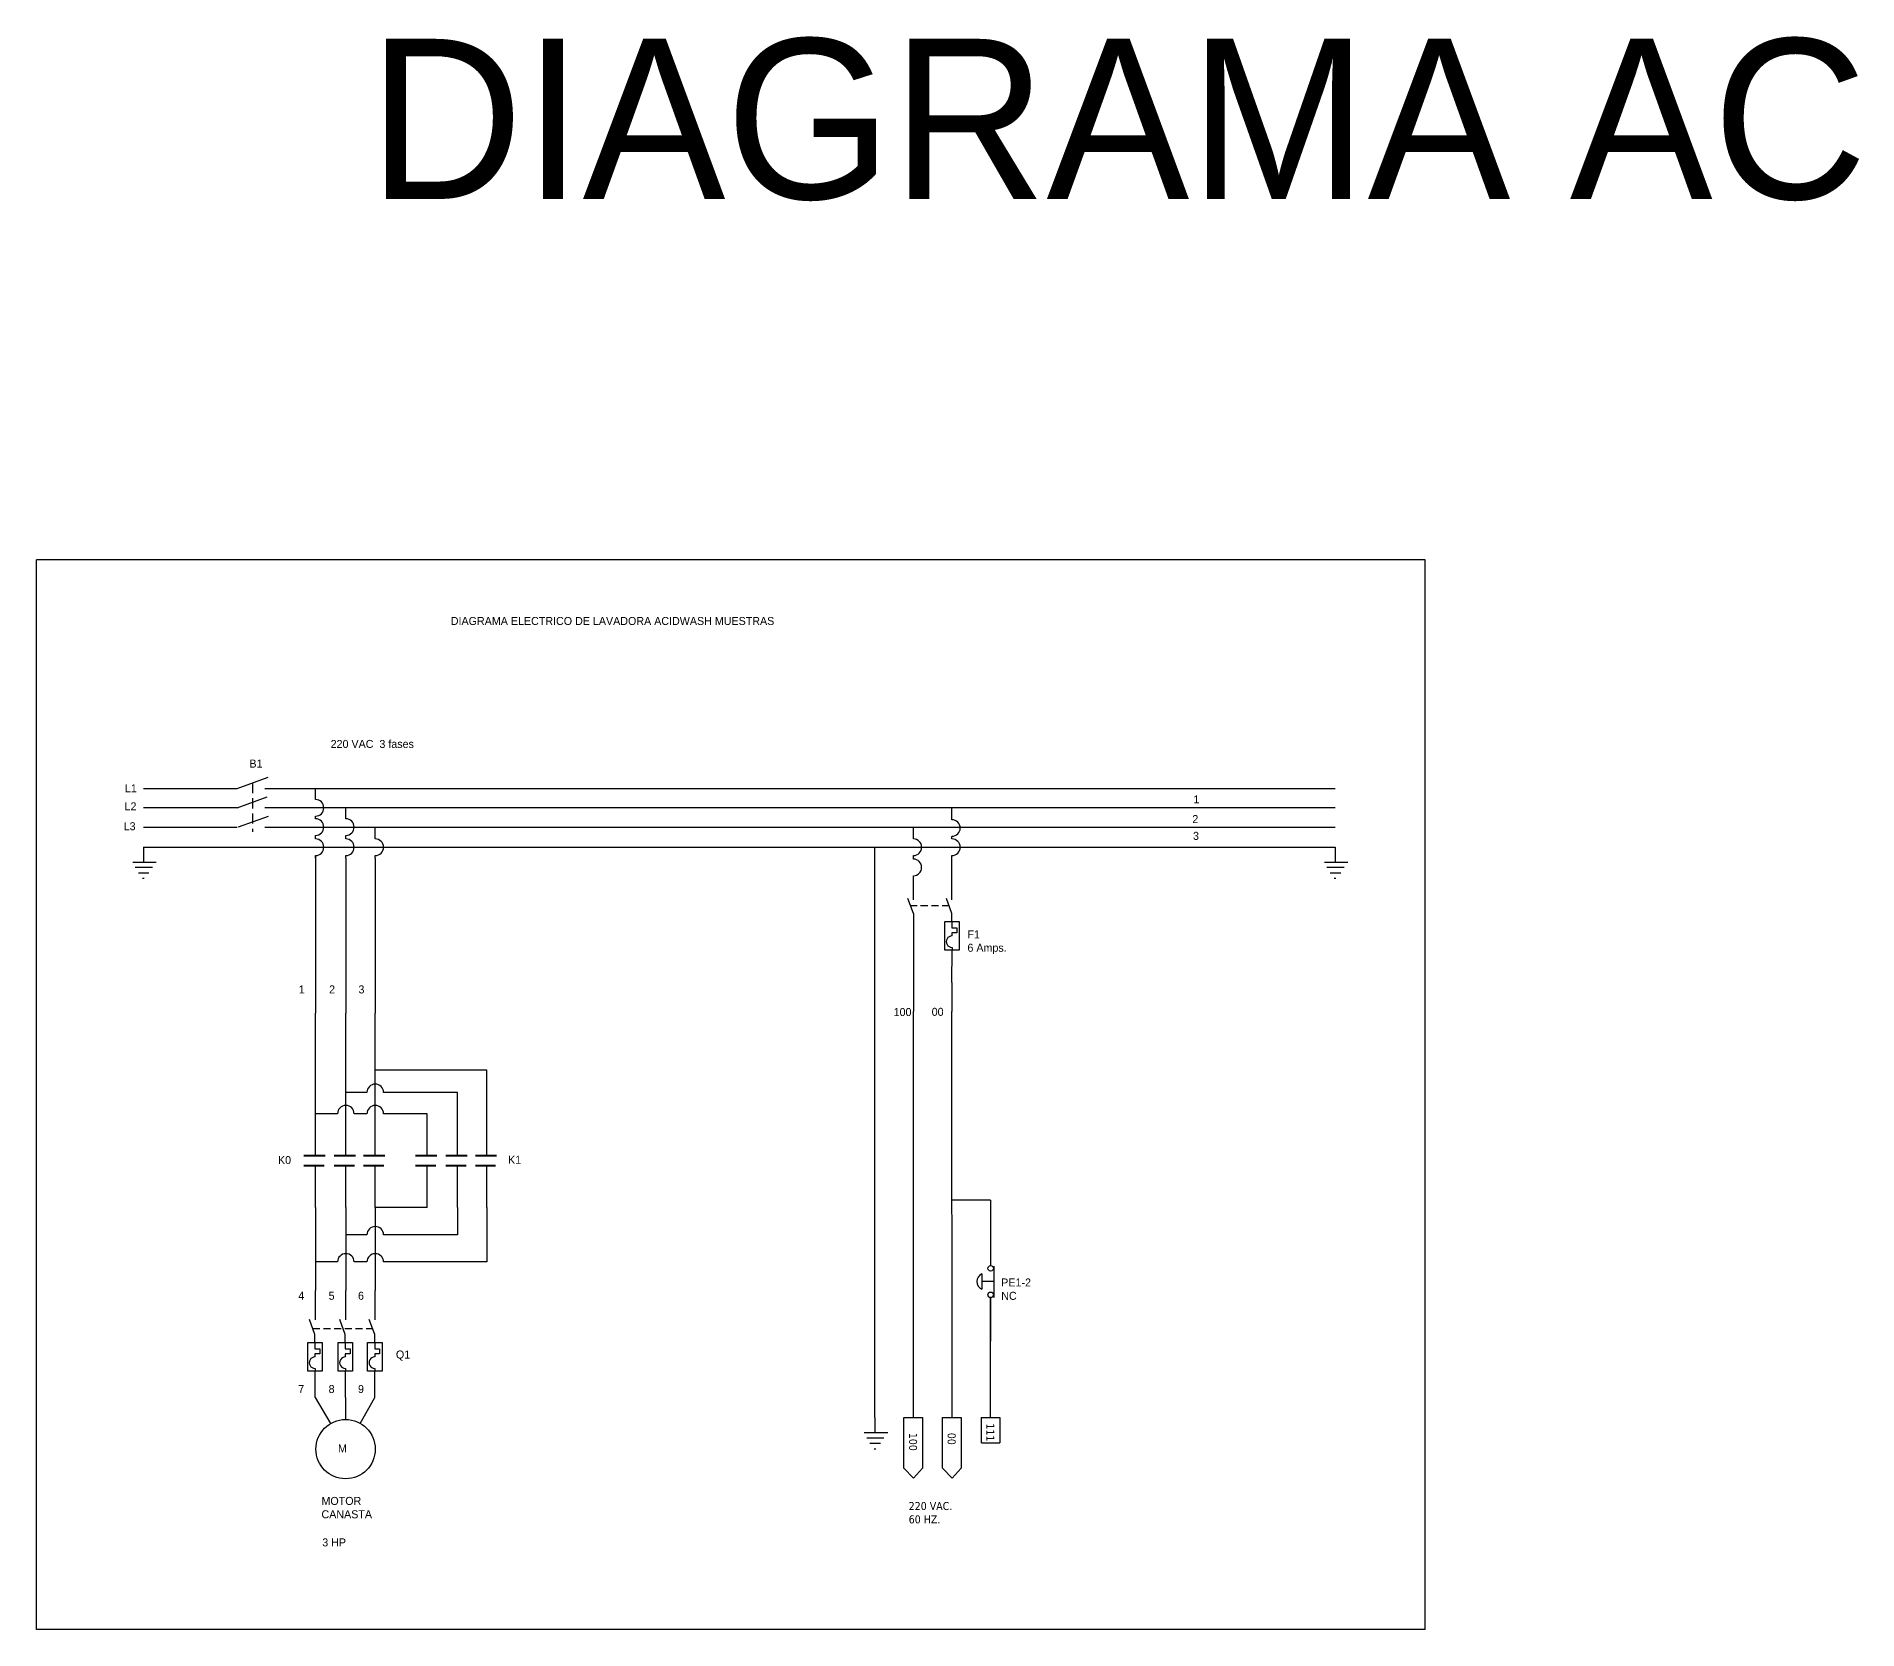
# Model space of a CAD drawing. Header units: millimetres. Extents: x 4928 to 6523, y 3574 to 5217.
# Drawn here: x 4960 to 5529, y 4720 to 5217 of the extents above; entities that cross this region are included whole.
import ezdxf

# ---------------------------------------------------------------- set-up
doc = ezdxf.new("R2010")
doc.units = ezdxf.units.MM
doc.linetypes.add('LÍNEAS_OCULTAS2', pattern=[4.7625, 3.175, -1.5875])
doc.layers.add('Capa1', color=7, linetype='LÍNEAS_OCULTAS2')
doc.layers.add('CONTACTOS', color=7, linetype='Continuous', lineweight=40)
doc.styles.add('Tahoma', font='tahoma.ttf')

msp = doc.modelspace()

# ---------------------------------------------------------------- linework, layer by layer
for p, q in [((4959.77, 4719.65), (4959.77, 5053.65)), ((5393.57, 5053.65), (4959.77, 5053.65)), ((5393.57, 4719.65), (5393.57, 5053.65)), ((5022.47, 4982.25), (5032.15, 4985.78)), ((4993.17, 4982.25), (5022.47, 4982.25)), ((5022.47, 4976.25), (5031.86, 4979.67)), ((5031.07, 4982.25), (5365.4, 4982.25)), ((5046.95, 4978.85), (5046.95, 4982.25)), ((5022.47, 4976.25), (4993.17, 4976.25)), ((5022.9, 4970.27), (5032.29, 4973.69)), ((5365.4, 4976.25), (5031.07, 4976.25)), ((5046.95, 4972.85), (5046.95, 4973.66)), ((5056.43, 4972.85), (5056.43, 4976.25)), ((5245.75, 4972.54), (5245.75, 4976.25)), ((4993.17, 4970.25), (5022.47, 4970.25)), ((5031.07, 4970.25), (5365.4, 4970.25)), ((5046.95, 4966.54), (5046.95, 4967.66)), ((5056.43, 4966.54), (5056.43, 4967.66)), ((5065.61, 4966.54), (5065.61, 4970.25)), ((5233.69, 4966.54), (5233.69, 4970.25)), ((5245.75, 4966.54), (5245.75, 4967.35)), ((4993.17, 4963.95), (4993.17, 4959.28)), ((4993.17, 4963.95), (5365.4, 4963.95)), ((5046.95, 4960.54), (5046.95, 4961.35)), ((5046.95, 4961.35), (5046.95, 4912.12)), ((5056.43, 4960.54), (5056.43, 4961.35)), ((5056.43, 4960.54), (5056.43, 4912.12)), ((5065.61, 4960.54), (5065.61, 4961.35)), ((5065.61, 4960.54), (5065.61, 4912.12)), ((5221.64, 4785.83), (5221.64, 4963.95)), ((5233.69, 4960.24), (5233.69, 4961.35)), ((5245.75, 4947.47), (5245.75, 4961.35)), ((5365.4, 4963.95), (5365.4, 4959.28)), ((4989.89, 4959.28), (4997.2, 4959.28)), ((4990.66, 4957.69), (4996.02, 4957.69)), ((4991.61, 4955.96), (4994.93, 4955.96)), ((5233.69, 4947.47), (5233.69, 4955.05)), ((5362.12, 4959.28), (5369.43, 4959.28)), ((5362.89, 4957.69), (5368.25, 4957.69)), ((5363.84, 4955.96), (5367.16, 4955.96)), ((4992.93, 4954.24), (4993.47, 4954.24)), ((5365.16, 4954.24), (5365.7, 4954.24)), ((5233.69, 4943.22), (5231.98, 4947.92)), ((5245.75, 4943.22), (5244.04, 4947.92)), ((5233.69, 4943.22), (5233.69, 4921.7)), ((5245.74, 4940.75), (5245.74, 4938.75)), ((5245.74, 4938.75), (5247.24, 4938.75)), ((5245.75, 4940.75), (5245.75, 4943.25)), ((5247.24, 4938.75), (5247.24, 4937.25)), ((5245.74, 4937.25), (5245.74, 4936.24)), ((5247.24, 4937.25), (5245.74, 4937.25)), ((5245.76, 4932.68), (5245.76, 4931.8)), ((5245.74, 4921.7), (5245.76, 4931.8)), ((5233.69, 4921.7), (5233.69, 4912.66)), ((5245.74, 4921.7), (5245.74, 4912.66)), ((5046.95, 4880.72), (5046.95, 4912.12)), ((5056.43, 4880.72), (5056.43, 4912.12)), ((5065.61, 4880.72), (5065.61, 4912.12)), ((5233.69, 4785.83), (5233.69, 4912.66)), ((5245.76, 4785.83), (5245.74, 4912.66)), ((5100.5, 4894.3), (5065.61, 4894.3)), ((5100.5, 4880.72), (5100.5, 4894.3)), ((5063.01, 4887.41), (5056.43, 4887.41)), ((5091.32, 4887.41), (5068.2, 4887.41)), ((5091.32, 4880.72), (5091.32, 4887.41)), ((5046.95, 4867.56), (5046.95, 4880.72)), ((5053.84, 4880.72), (5046.95, 4880.72)), ((5056.43, 4867.56), (5056.43, 4880.72)), ((5063.01, 4880.72), (5059.03, 4880.72)), ((5065.61, 4867.56), (5065.61, 4880.72)), ((5081.83, 4880.72), (5068.2, 4880.72)), ((5081.83, 4867.56), (5081.83, 4880.72)), ((5091.32, 4867.56), (5091.32, 4880.72)), ((5100.5, 4867.56), (5100.5, 4880.72)), ((5046.95, 4851.4), (5046.95, 4864.56)), ((5056.43, 4851.4), (5056.43, 4864.56)), ((5065.61, 4851.4), (5065.61, 4864.56)), ((5081.83, 4851.4), (5081.83, 4864.56)), ((5091.32, 4851.4), (5091.32, 4864.56)), ((5100.5, 4851.4), (5100.5, 4864.56)), ((5257.82, 4853.74), (5245.75, 4853.74)), ((5257.82, 4853.74), (5257.82, 4833.32)), ((5046.95, 4851.4), (5046.95, 4825.53)), ((5056.43, 4851.4), (5056.43, 4825.53)), ((5065.61, 4851.4), (5065.61, 4825.53)), ((5081.83, 4851.4), (5065.61, 4851.4)), ((5091.32, 4851.4), (5091.32, 4842.91)), ((5100.5, 4851.4), (5100.5, 4834.44)), ((5063.01, 4842.91), (5056.43, 4842.91)), ((5091.32, 4842.91), (5068.2, 4842.91)), ((5053.84, 4834.44), (5046.95, 4834.44)), ((5063.01, 4834.44), (5059.03, 4834.44)), ((5100.5, 4834.44), (5068.2, 4834.44)), ((5255.04, 4830.7), (5255.04, 4825.94)), ((5258.85, 4833.13), (5258.85, 4823.39)), ((5046.95, 4816.41), (5046.95, 4825.53)), ((5056.43, 4816.41), (5056.43, 4825.53)), ((5065.61, 4816.41), (5065.61, 4825.53)), ((5258.8, 4828.32), (5255.04, 4828.32)), ((5257.82, 4823.32), (5257.82, 4809.75)), ((5257.83, 4785.83), (5257.82, 4823.32)), ((5046.78, 4811.76), (5045.07, 4816.46)), ((5056.26, 4811.76), (5054.55, 4816.46)), ((5065.44, 4811.76), (5063.73, 4816.46)), ((5046.78, 4809.26), (5046.78, 4811.76)), ((5046.78, 4809.29), (5046.78, 4807.29)), ((5046.78, 4807.29), (5048.28, 4807.29)), ((5048.28, 4807.29), (5048.28, 4805.79)), ((5056.26, 4809.26), (5056.26, 4811.76)), ((5056.26, 4809.29), (5056.26, 4807.29)), ((5056.26, 4807.29), (5057.76, 4807.29)), ((5057.76, 4807.29), (5057.76, 4805.79)), ((5065.44, 4809.26), (5065.44, 4811.76)), ((5065.44, 4809.29), (5065.44, 4807.29)), ((5065.44, 4807.29), (5066.94, 4807.29)), ((5066.94, 4807.29), (5066.94, 4805.79)), ((5046.78, 4805.79), (5046.78, 4804.77)), ((5048.28, 4805.79), (5046.78, 4805.79)), ((5046.79, 4801.21), (5046.79, 4800.33)), ((5056.26, 4805.79), (5056.26, 4804.77)), ((5057.76, 4805.79), (5056.26, 4805.79)), ((5056.28, 4801.21), (5056.28, 4800.33)), ((5065.44, 4805.79), (5065.44, 4804.77)), ((5066.94, 4805.79), (5065.44, 4805.79)), ((5065.45, 4801.21), (5065.45, 4800.33)), ((5046.79, 4792.16), (5046.79, 4800.33)), ((5056.28, 4792.16), (5056.28, 4800.33)), ((5065.45, 4792.16), (5065.45, 4800.33)), ((5046.79, 4792.16), (5051.64, 4783.95)), ((5056.28, 4792.16), (5056.31, 4785.24)), ((5060.89, 4784.05), (5065.45, 4792.16)), ((5221.64, 4785.83), (5221.64, 4781.16)), ((5230.74, 4770.06), (5230.74, 4785.83)), ((5230.74, 4785.83), (5236.5, 4785.83)), ((5230.74, 4777.99), (5230.74, 4785.83)), ((5230.74, 4785.83), (5236.5, 4785.83)), ((5236.5, 4785.83), (5236.5, 4770.06)), ((5236.5, 4785.83), (5236.5, 4777.99)), ((5242.8, 4770.06), (5242.8, 4785.83)), ((5242.8, 4785.83), (5248.57, 4785.83)), ((5242.8, 4777.99), (5242.8, 4785.83)), ((5242.8, 4785.83), (5248.57, 4785.83)), ((5248.57, 4785.83), (5248.57, 4770.06)), ((5248.57, 4785.83), (5248.57, 4777.99)), ((5254.87, 4785.83), (5260.63, 4785.83)), ((5254.94, 4777.99), (5254.94, 4785.83)), ((5254.94, 4785.83), (5260.71, 4785.83)), ((5260.71, 4785.83), (5260.71, 4777.99)), ((5218.36, 4781.16), (5225.67, 4781.16)), ((5219.13, 4779.57), (5224.49, 4779.57)), ((5220.09, 4777.84), (5223.4, 4777.84)), ((5221.4, 4776.12), (5221.95, 4776.12)), ((5254.94, 4777.99), (5260.71, 4777.99)), ((5233.69, 4766.93), (5230.74, 4770.06)), ((5236.5, 4770.06), (5233.69, 4766.93)), ((5245.76, 4766.93), (5242.8, 4770.06)), ((5248.57, 4770.06), (5245.76, 4766.93)), ((5393.57, 4719.65), (4959.77, 4719.65))]:
    msp.add_line(p, q)
for points in [[(5243.47, 4940.75), (5248.02, 4940.75), (5248.02, 4931.8), (5243.47, 4931.8)], [(5044.5, 4809.29), (5049.06, 4809.29), (5049.06, 4800.34), (5044.5, 4800.34)], [(5053.98, 4809.29), (5058.54, 4809.29), (5058.54, 4800.34), (5053.98, 4800.34)], [(5063.16, 4809.29), (5067.72, 4809.29), (5067.72, 4800.34), (5063.16, 4800.34)]]:
    msp.add_lwpolyline(points, close=True)
for centre, radius in [((5257.82, 4832.46), 0.86), ((5257.82, 4824.18), 0.86), ((5056.35, 4775.99), 9.26)]:
    msp.add_circle(centre, radius)
for centre, radius, start, end in [((5046.95, 4976.25), 2.59, 270, 90), ((5046.95, 4970.25), 2.59, 270, 90), ((5056.43, 4970.25), 2.59, 270, 90), ((5245.75, 4969.95), 2.59, 270, 90), ((5046.95, 4963.95), 2.59, 270, 90), ((5056.43, 4963.95), 2.59, 270, 90), ((5065.61, 4963.95), 2.59, 270, 90), ((5233.69, 4963.95), 2.59, 270, 90), ((5245.75, 4963.95), 2.59, 270, 90), ((5233.69, 4957.64), 2.59, 270, 90), ((5245.76, 4934.46), 1.78, 89.8378, 270.1503), ((5065.61, 4887.41), 2.59, 0, 180), ((5056.43, 4880.72), 2.59, 0, 180), ((5065.61, 4880.72), 2.59, 0, 180), ((5065.61, 4842.91), 2.59, 0, 180), ((5056.43, 4834.44), 2.59, 0, 180), ((5065.61, 4834.44), 2.59, 0, 180), ((5256.17, 4828.32), 2.64, 115.4892, 244.5108), ((5046.79, 4802.99), 1.78, 89.8378, 270.1503), ((5056.27, 4802.99), 1.78, 89.8378, 270.1503), ((5065.45, 4802.99), 1.78, 89.8378, 270.1503)]:
    msp.add_arc(centre, radius, start, end)
at = {"layer": 'Capa1'}
msp.add_line((5027.31, 4984.01), (5027.31, 4968.79), dxfattribs=at)
at = {"layer": 'Capa1', "ltscale": 0.7}
for p, q in [((5244.86, 4945.66), (5232.81, 4945.66)), ((5046.07, 4813.71), (5064.68, 4813.71))]:
    msp.add_line(p, q, dxfattribs=at)
at = {"layer": 'CONTACTOS'}
for p, q in [((5049.92, 4867.57), (5043.32, 4867.56)), ((5043.32, 4864.56), (5049.61, 4864.56)), ((5059.4, 4867.57), (5052.8, 4867.56)), ((5052.8, 4864.56), (5059.09, 4864.56)), ((5068.58, 4867.57), (5061.98, 4867.56)), ((5061.98, 4864.56), (5068.27, 4864.56)), ((5084.8, 4867.57), (5078.2, 4867.56)), ((5078.2, 4864.56), (5084.49, 4864.56)), ((5094.29, 4867.57), (5087.69, 4867.56)), ((5087.69, 4864.56), (5093.98, 4864.56)), ((5103.47, 4867.57), (5096.87, 4867.56)), ((5096.87, 4864.56), (5103.16, 4864.56))]:
    msp.add_line(p, q, dxfattribs=at)

# ---------------------------------------------------------------- texts
at = {"insert": (5063.53, 5216.39), "char_height": 50, "attachment_point": 1}
msp.add_mtext_dynamic_manual_height_columns('DIAGRAMA ACIDWASH MUESTRAS', width=2366.9793, gutter_width=15, heights=[0], dxfattribs=at)
at = {"char_height": 2.5, "attachment_point": 1}
for s, insert, width in [('DIAGRAMA ELECTRICO DE LAVADORA ACIDWASH MUESTRAS', (5089.2, 5035.85), 132.7929), ('220 VAC  3 fases ', (5051.67, 4997.45), 132.7929), ('B1', (5026.3, 4991.31), 7.3265), ('L1', (4987.41, 4983.6), 11.5111), ('L2', (4987.3, 4977.97), 8.2496), ('1', (5321.18, 4980.16), 2.9826), ('L3', (4987.02, 4971.75), 6.9066), ('2', (5320.82, 4973.97), 3.6984), ('3', (5321.04, 4968.75), 2.9826), ('F1\\P6 Amps.', (5250.58, 4937.98), 24.4371), ('1', (5041.71, 4920.8), 2.9905), ('2', (5051.2, 4920.8), 2.9905), ('3', (5060.37, 4920.8), 2.9905), ('100', (5227.53, 4913.73), 2.9905), ('00', (5239.41, 4913.8), 2.9905), ('K0', (5035.22, 4867.51), 2.9905), ('K1', (5107.08, 4867.6), 2.9905), ('4', (5041.56, 4825.14), 2.9905), ('5', (5051.04, 4825.14), 2.9905), ('6', (5060.22, 4825.14), 2.9905), ('PE1-2\\PNC', (5261.13, 4829.28), 10.9732), ('Q1', (5072.06, 4806.78), 2.9905), ('7', (5041.56, 4796.01), 2.9905), ('8', (5051.04, 4796.01), 2.9905), ('9', (5060.22, 4796.01), 2.9905), (' M', (5053.03, 4777.47), 8.5205), ('MOTOR\\PCANASTA', (5048.81, 4761.07), 20.3558), ('3 HP', (5049.06, 4748.12), 20.3558)]:
    msp.add_mtext(s, dxfattribs=dict(at, insert=insert, width=width))
at = {"char_height": 2.5, "width": 15.2778, "attachment_point": 1, "rotation": 270, "style": 'Tahoma'}
for s, insert in [('100', (5234.85, 4781.09)), ('00', (5246.91, 4781.09)), ('111', (5258.98, 4784.04))]:
    msp.add_mtext(s, dxfattribs=dict(at, insert=insert))
at = {"insert": (5232.24, 4759.48), "char_height": 2.5, "width": 54.937, "attachment_point": 1, "style": 'Tahoma'}
msp.add_mtext('220 VAC.\\P60 HZ.', dxfattribs=at)

doc.saveas('drawing.dxf')
